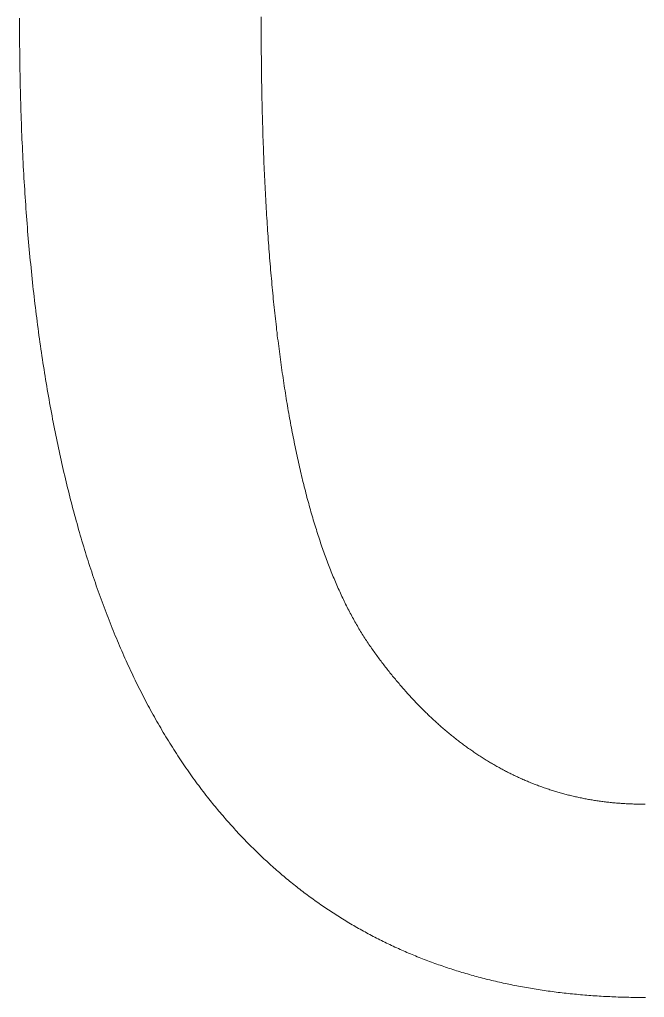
# Model space of a CAD drawing. Header units: millimetres. Extents: x 13 to 321, y 13 to 91.
# Drawn here: x 288.666 to 290.298, y 44.442 to 46.996 of the extents above; entities that cross this region are included whole.
import ezdxf

# ---------------------------------------------------------------- set-up
doc = ezdxf.new("R2010")
doc.units = ezdxf.units.MM
doc.layers.add('lazerCut', color=1, linetype='Continuous', lineweight=0, true_color=0xff0000)

msp = doc.modelspace()

# ---------------------------------------------------------------- linework, layer by layer
at = {"layer": 'lazerCut', "lineweight": 0}
for p, q in [((288.6656, 46.9935), (288.6656, 47.0004)), ((289.2966, 47.0031), (289.2966, 46.9935)), ((288.6657, 46.9825), (288.6656, 46.9935)), ((288.6657, 46.9715), (288.6657, 46.9825)), ((288.6657, 46.9606), (288.6657, 46.9715)), ((289.2966, 46.9935), (289.2966, 46.9839)), ((289.2966, 46.9839), (289.2966, 46.9743)), ((289.2966, 46.9743), (289.2967, 46.9648)), ((288.6658, 46.9497), (288.6657, 46.9606)), ((288.6658, 46.9388), (288.6658, 46.9497)), ((289.2967, 46.9648), (289.2967, 46.9552)), ((289.2967, 46.9552), (289.2967, 46.9457)), ((289.2967, 46.9457), (289.2968, 46.9362)), ((288.6659, 46.9279), (288.6658, 46.9388)), ((288.666, 46.9171), (288.6659, 46.9279)), ((289.2968, 46.9362), (289.2968, 46.9268)), ((289.2968, 46.9268), (289.2969, 46.9174)), ((288.6661, 46.9062), (288.666, 46.9171)), ((288.6663, 46.8954), (288.6661, 46.9062)), ((288.6664, 46.8847), (288.6663, 46.8954)), ((289.2969, 46.9174), (289.297, 46.908)), ((289.297, 46.908), (289.2971, 46.8986)), ((289.2971, 46.8986), (289.2971, 46.8892)), ((288.6666, 46.8739), (288.6664, 46.8847)), ((288.6667, 46.8632), (288.6666, 46.8739)), ((289.2971, 46.8892), (289.2972, 46.8799)), ((289.2972, 46.8799), (289.2974, 46.8706)), ((289.2974, 46.8706), (289.2975, 46.8613)), ((288.6669, 46.8525), (288.6667, 46.8632)), ((288.6671, 46.8418), (288.6669, 46.8525)), ((288.6673, 46.8311), (288.6671, 46.8418)), ((289.2975, 46.8613), (289.2976, 46.8521)), ((289.2976, 46.8521), (289.2977, 46.8428)), ((289.2977, 46.8428), (289.2979, 46.8336)), ((288.6676, 46.8205), (288.6673, 46.8311)), ((288.6678, 46.8099), (288.6676, 46.8205)), ((289.2979, 46.8336), (289.298, 46.8244)), ((289.298, 46.8244), (289.2982, 46.8153)), ((288.6681, 46.7993), (288.6678, 46.8099)), ((288.6684, 46.7887), (288.6681, 46.7993)), ((289.2982, 46.8153), (289.2984, 46.8062)), ((289.2984, 46.8062), (289.2986, 46.7971)), ((289.2986, 46.7971), (289.2987, 46.788)), ((288.6687, 46.7782), (288.6684, 46.7887)), ((288.669, 46.7677), (288.6687, 46.7782)), ((288.6693, 46.7572), (288.669, 46.7677)), ((289.2987, 46.788), (289.2989, 46.7789)), ((289.2989, 46.7789), (289.2991, 46.7699)), ((289.2991, 46.7699), (289.2994, 46.7609)), ((288.6696, 46.7467), (288.6693, 46.7572)), ((288.67, 46.7363), (288.6696, 46.7467)), ((289.2994, 46.7609), (289.2996, 46.7519)), ((289.2996, 46.7519), (289.2998, 46.743)), ((289.2998, 46.743), (289.3001, 46.734)), ((288.6704, 46.7259), (288.67, 46.7363)), ((288.6707, 46.7155), (288.6704, 46.7259)), ((288.6711, 46.7051), (288.6707, 46.7155)), ((289.3001, 46.734), (289.3003, 46.7251)), ((289.3003, 46.7251), (289.3006, 46.7162)), ((289.3006, 46.7162), (289.3008, 46.7074)), ((288.6716, 46.6948), (288.6711, 46.7051)), ((288.672, 46.6844), (288.6716, 46.6948)), ((289.3008, 46.7074), (289.3011, 46.6986)), ((289.3011, 46.6986), (289.3014, 46.6898)), ((289.3014, 46.6898), (289.3017, 46.681)), ((288.6724, 46.6741), (288.672, 46.6844)), ((288.6729, 46.6639), (288.6724, 46.6741)), ((288.6734, 46.6536), (288.6729, 46.6639)), ((289.3017, 46.681), (289.302, 46.6722)), ((289.302, 46.6722), (289.3023, 46.6635)), ((289.3023, 46.6635), (289.3026, 46.6548)), ((288.6739, 46.6434), (288.6734, 46.6536)), ((288.6744, 46.6332), (288.6739, 46.6434)), ((289.3026, 46.6548), (289.303, 46.6461)), ((289.303, 46.6461), (289.3033, 46.6375)), ((289.3033, 46.6375), (289.3036, 46.6289)), ((288.6749, 46.623), (288.6744, 46.6332)), ((288.6754, 46.6129), (288.6749, 46.623)), ((288.676, 46.6027), (288.6754, 46.6129)), ((289.3036, 46.6289), (289.304, 46.6203)), ((289.304, 46.6203), (289.3044, 46.6117)), ((289.3044, 46.6117), (289.3047, 46.6031)), ((288.6765, 46.5926), (288.676, 46.6027)), ((288.6771, 46.5825), (288.6765, 46.5926)), ((289.3047, 46.6031), (289.3051, 46.5946)), ((289.3051, 46.5946), (289.3055, 46.5861)), ((289.3055, 46.5861), (289.3059, 46.5776)), ((288.6777, 46.5725), (288.6771, 46.5825)), ((288.6783, 46.5624), (288.6777, 46.5725)), ((288.679, 46.5524), (288.6783, 46.5624)), ((289.3059, 46.5776), (289.3063, 46.5692)), ((289.3063, 46.5692), (289.3067, 46.5608)), ((289.3067, 46.5608), (289.3072, 46.5524)), ((288.6796, 46.5424), (288.679, 46.5524)), ((288.6803, 46.5325), (288.6796, 46.5424)), ((289.3072, 46.5524), (289.3076, 46.544)), ((289.3076, 46.544), (289.3081, 46.5356)), ((289.3081, 46.5356), (289.3085, 46.5273)), ((288.6809, 46.5225), (288.6803, 46.5325)), ((288.6816, 46.5126), (288.6809, 46.5225)), ((288.6823, 46.5027), (288.6816, 46.5126)), ((289.3085, 46.5273), (289.309, 46.519)), ((289.309, 46.519), (289.3094, 46.5107)), ((289.3094, 46.5107), (289.3099, 46.5025)), ((288.683, 46.4929), (288.6823, 46.5027)), ((288.6838, 46.483), (288.683, 46.4929)), ((289.3099, 46.5025), (289.3104, 46.4943)), ((289.3104, 46.4943), (289.3109, 46.4861)), ((289.3109, 46.4861), (289.3114, 46.4779)), ((288.6845, 46.4732), (288.6838, 46.483)), ((288.6853, 46.4634), (288.6845, 46.4732)), ((288.686, 46.4536), (288.6853, 46.4634)), ((289.3114, 46.4779), (289.3119, 46.4697)), ((289.3119, 46.4697), (289.3124, 46.4616)), ((289.3124, 46.4616), (289.313, 46.4535)), ((288.6868, 46.4439), (288.686, 46.4536)), ((288.6876, 46.4342), (288.6868, 46.4439)), ((288.6885, 46.4245), (288.6876, 46.4342)), ((289.313, 46.4535), (289.3135, 46.4454)), ((289.3135, 46.4454), (289.3141, 46.4374)), ((289.3141, 46.4374), (289.3146, 46.4294)), ((288.6893, 46.4148), (288.6885, 46.4245)), ((288.6902, 46.4051), (288.6893, 46.4148)), ((289.3146, 46.4294), (289.3152, 46.4214)), ((289.3152, 46.4214), (289.3158, 46.4134)), ((289.3158, 46.4134), (289.3164, 46.4055)), ((288.691, 46.3955), (288.6902, 46.4051)), ((288.6919, 46.3859), (288.691, 46.3955)), ((288.6928, 46.3763), (288.6919, 46.3859)), ((289.3164, 46.4055), (289.3169, 46.3975)), ((289.3169, 46.3975), (289.3176, 46.3896)), ((289.3176, 46.3896), (289.3182, 46.3818)), ((288.6937, 46.3668), (288.6928, 46.3763)), ((288.6947, 46.3572), (288.6937, 46.3668)), ((288.6956, 46.3477), (288.6947, 46.3572)), ((289.3182, 46.3818), (289.3188, 46.3739)), ((289.3188, 46.3739), (289.3194, 46.3661)), ((289.3194, 46.3661), (289.32, 46.3583)), ((289.32, 46.3583), (289.3207, 46.3505)), ((288.6966, 46.3382), (288.6956, 46.3477)), ((288.6975, 46.3288), (288.6966, 46.3382)), ((289.3207, 46.3505), (289.3214, 46.3428)), ((289.3214, 46.3428), (289.322, 46.3351)), ((289.322, 46.3351), (289.3227, 46.3274)), ((288.6985, 46.3193), (288.6975, 46.3288)), ((288.6995, 46.3099), (288.6985, 46.3193)), ((288.7005, 46.3005), (288.6995, 46.3099)), ((289.3227, 46.3274), (289.3234, 46.3197)), ((289.3234, 46.3197), (289.3241, 46.312)), ((289.3241, 46.312), (289.3248, 46.3044)), ((288.7016, 46.2912), (288.7005, 46.3005)), ((288.7026, 46.2818), (288.7016, 46.2912)), ((288.7037, 46.2725), (288.7026, 46.2818)), ((289.3248, 46.3044), (289.3255, 46.2968)), ((289.3255, 46.2968), (289.3262, 46.2893)), ((289.3262, 46.2893), (289.3269, 46.2817)), ((289.3269, 46.2817), (289.3276, 46.2742)), ((288.7048, 46.2632), (288.7037, 46.2725)), ((288.7059, 46.254), (288.7048, 46.2632)), ((289.3276, 46.2742), (289.3284, 46.2667)), ((289.3284, 46.2667), (289.3291, 46.2592)), ((289.3291, 46.2592), (289.3299, 46.2518)), ((288.707, 46.2447), (288.7059, 46.254)), ((288.7081, 46.2355), (288.707, 46.2447)), ((288.7092, 46.2263), (288.7081, 46.2355)), ((289.3299, 46.2518), (289.3307, 46.2444)), ((289.3307, 46.2444), (289.3314, 46.237)), ((289.3314, 46.237), (289.3322, 46.2296)), ((289.3322, 46.2296), (289.333, 46.2223)), ((288.7104, 46.2171), (288.7092, 46.2263)), ((288.7116, 46.208), (288.7104, 46.2171)), ((288.7127, 46.1988), (288.7116, 46.208)), ((289.333, 46.2223), (289.3338, 46.2149)), ((289.3338, 46.2149), (289.3346, 46.2076)), ((289.3346, 46.2076), (289.3355, 46.2004)), ((288.7139, 46.1897), (288.7127, 46.1988)), ((288.7152, 46.1807), (288.7139, 46.1897)), ((288.7164, 46.1716), (288.7152, 46.1807)), ((289.3355, 46.2004), (289.3363, 46.1931)), ((289.3363, 46.1931), (289.3371, 46.1859)), ((289.3371, 46.1859), (289.338, 46.1787)), ((289.338, 46.1787), (289.3388, 46.1715)), ((288.7176, 46.1626), (288.7164, 46.1716)), ((288.7189, 46.1536), (288.7176, 46.1626)), ((288.7202, 46.1446), (288.7189, 46.1536)), ((289.3388, 46.1715), (289.3397, 46.1644)), ((289.3397, 46.1644), (289.3406, 46.1573)), ((289.3406, 46.1573), (289.3415, 46.1502)), ((288.7215, 46.1356), (288.7202, 46.1446)), ((288.7228, 46.1267), (288.7215, 46.1356)), ((288.7241, 46.1178), (288.7228, 46.1267)), ((289.3415, 46.1502), (289.3424, 46.1431)), ((289.3424, 46.1431), (289.3433, 46.1361)), ((289.3433, 46.1361), (289.3442, 46.1291)), ((289.3442, 46.1291), (289.3451, 46.1221)), ((288.7254, 46.1089), (288.7241, 46.1178)), ((288.7268, 46.1), (288.7254, 46.1089)), ((289.3451, 46.1221), (289.346, 46.1151)), ((289.346, 46.1151), (289.347, 46.1082)), ((289.347, 46.1082), (289.3479, 46.1012)), ((289.3479, 46.1012), (289.3489, 46.0944)), ((288.7281, 46.0912), (288.7268, 46.1)), ((288.7295, 46.0824), (288.7281, 46.0912)), ((288.7309, 46.0736), (288.7295, 46.0824)), ((289.3489, 46.0944), (289.3498, 46.0875)), ((289.3498, 46.0875), (289.3508, 46.0806)), ((289.3508, 46.0806), (289.3518, 46.0738)), ((288.7323, 46.0648), (288.7309, 46.0736)), ((288.7337, 46.0561), (288.7323, 46.0648)), ((288.7352, 46.0474), (288.7337, 46.0561)), ((289.3518, 46.0738), (289.3528, 46.067)), ((289.3528, 46.067), (289.3538, 46.0603)), ((289.3538, 46.0603), (289.3548, 46.0535)), ((289.3548, 46.0535), (289.3558, 46.0468)), ((288.7366, 46.0387), (288.7352, 46.0474)), ((288.7381, 46.03), (288.7366, 46.0387)), ((288.7396, 46.0214), (288.7381, 46.03)), ((289.3558, 46.0468), (289.3568, 46.0401)), ((289.3568, 46.0401), (289.3578, 46.0335)), ((289.3578, 46.0335), (289.3589, 46.0268)), ((289.3589, 46.0268), (289.3599, 46.0202)), ((288.7411, 46.0127), (288.7396, 46.0214)), ((288.7426, 46.0041), (288.7411, 46.0127)), ((288.7442, 45.9956), (288.7426, 46.0041)), ((289.3599, 46.0202), (289.361, 46.0136)), ((289.361, 46.0136), (289.3621, 46.007)), ((289.3621, 46.007), (289.3631, 46.0005)), ((289.3631, 46.0005), (289.3642, 45.994)), ((288.7457, 45.987), (288.7442, 45.9956)), ((288.7473, 45.9785), (288.7457, 45.987)), ((288.7488, 45.97), (288.7473, 45.9785)), ((289.3642, 45.994), (289.3653, 45.9875)), ((289.3653, 45.9875), (289.3664, 45.981)), ((289.3664, 45.981), (289.3675, 45.9746)), ((289.3675, 45.9746), (289.3687, 45.9682)), ((288.7504, 45.9615), (288.7488, 45.97)), ((288.752, 45.9531), (288.7504, 45.9615)), ((288.7537, 45.9446), (288.752, 45.9531)), ((289.3687, 45.9682), (289.3698, 45.9618)), ((289.3698, 45.9618), (289.3709, 45.9554)), ((289.3709, 45.9554), (289.3721, 45.9491)), ((289.3721, 45.9491), (289.3732, 45.9428)), ((288.7553, 45.9362), (288.7537, 45.9446)), ((288.757, 45.9278), (288.7553, 45.9362)), ((288.7586, 45.9195), (288.757, 45.9278)), ((289.3732, 45.9428), (289.3744, 45.9365)), ((289.3744, 45.9365), (289.3756, 45.9302)), ((289.3756, 45.9302), (289.3768, 45.924)), ((289.3768, 45.924), (289.378, 45.9178)), ((288.7603, 45.9111), (288.7586, 45.9195)), ((288.762, 45.9028), (288.7603, 45.9111)), ((288.7637, 45.8945), (288.762, 45.9028)), ((289.378, 45.9178), (289.3792, 45.9116)), ((289.3792, 45.9116), (289.3804, 45.9054)), ((289.3804, 45.9054), (289.3816, 45.8993)), ((289.3816, 45.8993), (289.3828, 45.8932)), ((288.7654, 45.8863), (288.7637, 45.8945)), ((288.7672, 45.878), (288.7654, 45.8863)), ((288.7689, 45.8698), (288.7672, 45.878)), ((289.3828, 45.8932), (289.384, 45.8871)), ((289.384, 45.8871), (289.3853, 45.881)), ((289.3853, 45.881), (289.3865, 45.875)), ((289.3865, 45.875), (289.3878, 45.869)), ((288.7707, 45.8616), (288.7689, 45.8698)), ((288.7725, 45.8535), (288.7707, 45.8616)), ((288.7743, 45.8453), (288.7725, 45.8535)), ((289.3878, 45.869), (289.3891, 45.863)), ((289.3891, 45.863), (289.3904, 45.857)), ((289.3904, 45.857), (289.3916, 45.8511)), ((289.3916, 45.8511), (289.3929, 45.8452)), ((288.7761, 45.8372), (288.7743, 45.8453)), ((288.778, 45.8291), (288.7761, 45.8372)), ((288.7798, 45.821), (288.778, 45.8291)), ((288.7817, 45.813), (288.7798, 45.821)), ((289.3929, 45.8452), (289.3942, 45.8393)), ((289.3942, 45.8393), (289.3956, 45.8334)), ((289.3956, 45.8334), (289.3969, 45.8276)), ((289.3969, 45.8276), (289.3982, 45.8218)), ((289.3982, 45.8218), (289.3996, 45.816)), ((288.7836, 45.805), (288.7817, 45.813)), ((288.7854, 45.797), (288.7836, 45.805)), ((288.7874, 45.789), (288.7854, 45.797)), ((289.3996, 45.816), (289.4009, 45.8102)), ((289.4009, 45.8102), (289.4023, 45.8045)), ((289.4023, 45.8045), (289.4036, 45.7988)), ((289.4036, 45.7988), (289.405, 45.7931)), ((288.7893, 45.781), (288.7874, 45.789)), ((288.7912, 45.7731), (288.7893, 45.781)), ((288.7932, 45.7652), (288.7912, 45.7731)), ((289.405, 45.7931), (289.4064, 45.7874)), ((289.4064, 45.7874), (289.4078, 45.7818)), ((289.4078, 45.7818), (289.4092, 45.7762)), ((289.4092, 45.7762), (289.4106, 45.7706)), ((289.4106, 45.7706), (289.412, 45.7651)), ((288.7951, 45.7573), (288.7932, 45.7652)), ((288.7971, 45.7495), (288.7951, 45.7573)), ((288.7991, 45.7416), (288.7971, 45.7495)), ((289.412, 45.7651), (289.4135, 45.7595)), ((289.4135, 45.7595), (289.4149, 45.754)), ((289.4149, 45.754), (289.4163, 45.7485)), ((289.4163, 45.7485), (289.4178, 45.7431)), ((288.8011, 45.7338), (288.7991, 45.7416)), ((288.8032, 45.726), (288.8011, 45.7338)), ((288.8052, 45.7183), (288.8032, 45.726)), ((288.8073, 45.7105), (288.8052, 45.7183)), ((289.4178, 45.7431), (289.4193, 45.7376)), ((289.4193, 45.7376), (289.4207, 45.7322)), ((289.4207, 45.7322), (289.4222, 45.7268)), ((289.4222, 45.7268), (289.4237, 45.7215)), ((289.4237, 45.7215), (289.4252, 45.7162)), ((288.8094, 45.7028), (288.8073, 45.7105)), ((288.8114, 45.6951), (288.8094, 45.7028)), ((288.8135, 45.6875), (288.8114, 45.6951)), ((289.4252, 45.7162), (289.4267, 45.7108)), ((289.4267, 45.7108), (289.4282, 45.7056)), ((289.4282, 45.7056), (289.4298, 45.7003)), ((289.4298, 45.7003), (289.4313, 45.6951)), ((289.4313, 45.6951), (289.4328, 45.6899)), ((288.8157, 45.6798), (288.8135, 45.6875)), ((288.8178, 45.6722), (288.8157, 45.6798)), ((288.82, 45.6646), (288.8178, 45.6722)), ((289.4328, 45.6899), (289.4344, 45.6847)), ((289.4344, 45.6847), (289.4359, 45.6795)), ((289.4359, 45.6795), (289.4375, 45.6744)), ((289.4375, 45.6744), (289.4391, 45.6693)), ((289.4391, 45.6693), (289.4407, 45.6642)), ((288.8221, 45.657), (288.82, 45.6646)), ((288.8243, 45.6495), (288.8221, 45.657)), ((288.8265, 45.642), (288.8243, 45.6495)), ((288.8287, 45.6345), (288.8265, 45.642)), ((289.4407, 45.6642), (289.4423, 45.6591)), ((289.4423, 45.6591), (289.4439, 45.6541)), ((289.4439, 45.6541), (289.4455, 45.6491)), ((289.4455, 45.6491), (289.4471, 45.6441)), ((289.4471, 45.6441), (289.4488, 45.6392)), ((288.8309, 45.627), (288.8287, 45.6345)), ((288.8332, 45.6196), (288.8309, 45.627)), ((288.8354, 45.6121), (288.8332, 45.6196)), ((289.4488, 45.6392), (289.4504, 45.6342)), ((289.4504, 45.6342), (289.452, 45.6293)), ((289.452, 45.6293), (289.4537, 45.6245)), ((289.4537, 45.6245), (289.4554, 45.6196)), ((289.4554, 45.6196), (289.457, 45.6148)), ((288.8377, 45.6047), (288.8354, 45.6121)), ((288.84, 45.5974), (288.8377, 45.6047)), ((288.8423, 45.59), (288.84, 45.5974)), ((289.457, 45.6148), (289.4587, 45.61)), ((289.4587, 45.61), (289.4604, 45.6052)), ((289.4604, 45.6052), (289.4621, 45.6004)), ((289.4621, 45.6004), (289.4638, 45.5957)), ((289.4638, 45.5957), (289.4656, 45.591)), ((289.4656, 45.591), (289.4673, 45.5863)), ((288.8446, 45.5827), (288.8423, 45.59)), ((288.8469, 45.5754), (288.8446, 45.5827)), ((288.8493, 45.5681), (288.8469, 45.5754)), ((288.8516, 45.5608), (288.8493, 45.5681)), ((289.4673, 45.5863), (289.469, 45.5817)), ((289.469, 45.5817), (289.4708, 45.577)), ((289.4708, 45.577), (289.4725, 45.5724)), ((289.4725, 45.5724), (289.4743, 45.5678)), ((289.4743, 45.5678), (289.4761, 45.5633)), ((288.854, 45.5536), (288.8516, 45.5608)), ((288.8564, 45.5464), (288.854, 45.5536)), ((288.8588, 45.5392), (288.8564, 45.5464)), ((288.8612, 45.532), (288.8588, 45.5392)), ((289.4761, 45.5633), (289.4778, 45.5588)), ((289.4778, 45.5588), (289.4796, 45.5543)), ((289.4796, 45.5543), (289.4814, 45.5498)), ((289.4814, 45.5498), (289.4832, 45.5453)), ((289.4832, 45.5453), (289.485, 45.5409)), ((289.485, 45.5409), (289.4869, 45.5365)), ((288.8637, 45.5249), (288.8612, 45.532)), ((288.8661, 45.5178), (288.8637, 45.5249)), ((288.8686, 45.5107), (288.8661, 45.5178)), ((289.4869, 45.5365), (289.4887, 45.5321)), ((289.4887, 45.5321), (289.4905, 45.5278)), ((289.4905, 45.5278), (289.4924, 45.5234)), ((289.4924, 45.5234), (289.4943, 45.5191)), ((289.4943, 45.5191), (289.4961, 45.5149)), ((289.4961, 45.5149), (289.498, 45.5106)), ((288.8711, 45.5036), (288.8686, 45.5107)), ((288.8736, 45.4966), (288.8711, 45.5036)), ((288.8761, 45.4896), (288.8736, 45.4966)), ((288.8786, 45.4826), (288.8761, 45.4896)), ((289.498, 45.5106), (289.4999, 45.5064)), ((289.4999, 45.5064), (289.5018, 45.5022)), ((289.5018, 45.5022), (289.5037, 45.498)), ((289.5037, 45.498), (289.5056, 45.4938)), ((289.5056, 45.4938), (289.5075, 45.4897)), ((289.5075, 45.4897), (289.5095, 45.4856)), ((288.8812, 45.4756), (288.8786, 45.4826)), ((288.8837, 45.4686), (288.8812, 45.4756)), ((288.8863, 45.4617), (288.8837, 45.4686)), ((289.5095, 45.4856), (289.5114, 45.4815)), ((289.5114, 45.4815), (289.5133, 45.4775)), ((289.5133, 45.4775), (289.5153, 45.4735)), ((289.5153, 45.4735), (289.5173, 45.4695)), ((289.5173, 45.4695), (289.5192, 45.4655)), ((289.5192, 45.4655), (289.5212, 45.4615)), ((288.8889, 45.4548), (288.8863, 45.4617)), ((288.8915, 45.4479), (288.8889, 45.4548)), ((288.8941, 45.4411), (288.8915, 45.4479)), ((288.8967, 45.4343), (288.8941, 45.4411)), ((289.5212, 45.4615), (289.5232, 45.4576)), ((289.5232, 45.4576), (289.5252, 45.4537)), ((289.5252, 45.4537), (289.5272, 45.4498)), ((289.5272, 45.4498), (289.5292, 45.446)), ((289.5292, 45.446), (289.5313, 45.4422)), ((289.5313, 45.4422), (289.5333, 45.4384)), ((289.5333, 45.4384), (289.5354, 45.4346)), ((288.8994, 45.4275), (288.8967, 45.4343)), ((288.9021, 45.4207), (288.8994, 45.4275)), ((288.9047, 45.4139), (288.9021, 45.4207)), ((288.9074, 45.4072), (288.9047, 45.4139)), ((289.5354, 45.4346), (289.5374, 45.4308)), ((289.5374, 45.4308), (289.5395, 45.4271)), ((289.5395, 45.4271), (289.5415, 45.4234)), ((289.5415, 45.4234), (289.5436, 45.4197)), ((289.5436, 45.4197), (289.5457, 45.4161)), ((289.5457, 45.4161), (289.5478, 45.4125)), ((289.5478, 45.4125), (289.5499, 45.4089)), ((288.9101, 45.4005), (288.9074, 45.4072)), ((288.9129, 45.3938), (288.9101, 45.4005)), ((288.9156, 45.3871), (288.9129, 45.3938)), ((288.9184, 45.3805), (288.9156, 45.3871)), ((289.5499, 45.4089), (289.552, 45.4053)), ((289.552, 45.4053), (289.5542, 45.4017)), ((289.5542, 45.4017), (289.5563, 45.3982)), ((289.5563, 45.3982), (289.5584, 45.3947)), ((289.5584, 45.3947), (289.5606, 45.3912)), ((289.5606, 45.3912), (289.5627, 45.3878)), ((289.5627, 45.3878), (289.5649, 45.3844)), ((288.9211, 45.3739), (288.9184, 45.3805)), ((288.9239, 45.3673), (288.9211, 45.3739)), ((288.9267, 45.3608), (288.9239, 45.3673)), ((288.9295, 45.3542), (288.9267, 45.3608)), ((289.5649, 45.3844), (289.5671, 45.381)), ((289.5671, 45.381), (289.5693, 45.3776)), ((289.5693, 45.3776), (289.5715, 45.3743)), ((289.5715, 45.3743), (289.5737, 45.3709)), ((289.5737, 45.3709), (289.5759, 45.3676)), ((289.5759, 45.3676), (289.5781, 45.3644)), ((289.5781, 45.3644), (289.5803, 45.3611)), ((289.5803, 45.3611), (289.5826, 45.3579)), ((288.9324, 45.3477), (288.9295, 45.3542)), ((288.9352, 45.3412), (288.9324, 45.3477)), ((288.9381, 45.3347), (288.9352, 45.3412)), ((288.9409, 45.3283), (288.9381, 45.3347)), ((289.5826, 45.3579), (289.5848, 45.3547)), ((289.5848, 45.3547), (289.5871, 45.3515)), ((289.5871, 45.3515), (289.5893, 45.3484)), ((289.5893, 45.3484), (289.5916, 45.3452)), ((289.5916, 45.3452), (289.5939, 45.3421)), ((289.5939, 45.3421), (289.5961, 45.3389)), ((289.5961, 45.3389), (289.5984, 45.3358)), ((289.5984, 45.3358), (289.6007, 45.3327)), ((288.9438, 45.3219), (288.9409, 45.3283)), ((288.9467, 45.3155), (288.9438, 45.3219)), ((288.9497, 45.3091), (288.9467, 45.3155)), ((288.9526, 45.3028), (288.9497, 45.3091)), ((289.6007, 45.3327), (289.603, 45.3296)), ((289.603, 45.3296), (289.6052, 45.3265)), ((289.6052, 45.3265), (289.6075, 45.3235)), ((289.6075, 45.3235), (289.6098, 45.3204)), ((289.6098, 45.3204), (289.6121, 45.3174)), ((289.6121, 45.3174), (289.6144, 45.3144)), ((289.6144, 45.3144), (289.6167, 45.3113)), ((289.6167, 45.3113), (289.619, 45.3083)), ((288.9555, 45.2964), (288.9526, 45.3028)), ((288.9585, 45.2901), (288.9555, 45.2964)), ((288.9615, 45.2839), (288.9585, 45.2901)), ((288.9645, 45.2776), (288.9615, 45.2839)), ((289.619, 45.3083), (289.6214, 45.3053)), ((289.6214, 45.3053), (289.6237, 45.3024)), ((289.6237, 45.3024), (289.626, 45.2994)), ((289.626, 45.2994), (289.6283, 45.2964)), ((289.6283, 45.2964), (289.6307, 45.2935)), ((289.6307, 45.2935), (289.633, 45.2906)), ((289.633, 45.2906), (289.6353, 45.2877)), ((289.6353, 45.2877), (289.6377, 45.2848)), ((289.6377, 45.2848), (289.64, 45.2819)), ((288.9675, 45.2714), (288.9645, 45.2776)), ((288.9705, 45.2652), (288.9675, 45.2714)), ((288.9736, 45.259), (288.9705, 45.2652)), ((288.9766, 45.2528), (288.9736, 45.259)), ((289.64, 45.2819), (289.6424, 45.279)), ((289.6424, 45.279), (289.6447, 45.2761)), ((289.6447, 45.2761), (289.6471, 45.2733)), ((289.6471, 45.2733), (289.6495, 45.2704)), ((289.6495, 45.2704), (289.6518, 45.2676)), ((289.6518, 45.2676), (289.6542, 45.2648)), ((289.6542, 45.2648), (289.6566, 45.262)), ((289.6566, 45.262), (289.659, 45.2592)), ((289.659, 45.2592), (289.6614, 45.2564)), ((288.9797, 45.2467), (288.9766, 45.2528)), ((288.9828, 45.2406), (288.9797, 45.2467)), ((288.9859, 45.2345), (288.9828, 45.2406)), ((288.989, 45.2284), (288.9859, 45.2345)), ((289.6614, 45.2564), (289.6637, 45.2536)), ((289.6637, 45.2536), (289.6661, 45.2509)), ((289.6661, 45.2509), (289.6685, 45.2481)), ((289.6685, 45.2481), (289.6709, 45.2454)), ((289.6709, 45.2454), (289.6733, 45.2427)), ((289.6733, 45.2427), (289.6758, 45.24)), ((289.6758, 45.24), (289.6782, 45.2373)), ((289.6782, 45.2373), (289.6806, 45.2346)), ((289.6806, 45.2346), (289.683, 45.2319)), ((288.9921, 45.2224), (288.989, 45.2284)), ((288.9953, 45.2164), (288.9921, 45.2224)), ((288.9984, 45.2104), (288.9953, 45.2164)), ((289.0016, 45.2044), (288.9984, 45.2104)), ((289.683, 45.2319), (289.6854, 45.2293)), ((289.6854, 45.2293), (289.6879, 45.2266)), ((289.6879, 45.2266), (289.6903, 45.224)), ((289.6903, 45.224), (289.6927, 45.2214)), ((289.6927, 45.2214), (289.6952, 45.2188)), ((289.6952, 45.2188), (289.6976, 45.2162)), ((289.6976, 45.2162), (289.7001, 45.2136)), ((289.7001, 45.2136), (289.7025, 45.211)), ((289.7025, 45.211), (289.705, 45.2085)), ((289.705, 45.2085), (289.7075, 45.2059)), ((289.0048, 45.1985), (289.0016, 45.2044)), ((289.008, 45.1926), (289.0048, 45.1985)), ((289.0112, 45.1867), (289.008, 45.1926)), ((289.0145, 45.1808), (289.0112, 45.1867)), ((289.7075, 45.2059), (289.7099, 45.2034)), ((289.7099, 45.2034), (289.7124, 45.2009)), ((289.7124, 45.2009), (289.7149, 45.1984)), ((289.7149, 45.1984), (289.7173, 45.1959)), ((289.7173, 45.1959), (289.7198, 45.1934)), ((289.7198, 45.1934), (289.7223, 45.1909)), ((289.7223, 45.1909), (289.7248, 45.1885)), ((289.7248, 45.1885), (289.7273, 45.186)), ((289.7273, 45.186), (289.7298, 45.1836)), ((289.7298, 45.1836), (289.7323, 45.1812)), ((289.0177, 45.175), (289.0145, 45.1808)), ((289.021, 45.1691), (289.0177, 45.175)), ((289.0243, 45.1633), (289.021, 45.1691)), ((289.0276, 45.1576), (289.0243, 45.1633)), ((289.0309, 45.1518), (289.0276, 45.1576)), ((289.7323, 45.1812), (289.7348, 45.1788)), ((289.7348, 45.1788), (289.7373, 45.1764)), ((289.7373, 45.1764), (289.7398, 45.174)), ((289.7398, 45.174), (289.7424, 45.1716)), ((289.7424, 45.1716), (289.7449, 45.1693)), ((289.7449, 45.1693), (289.7474, 45.1669)), ((289.7474, 45.1669), (289.75, 45.1646)), ((289.75, 45.1646), (289.7525, 45.1623)), ((289.7525, 45.1623), (289.755, 45.16)), ((289.755, 45.16), (289.7576, 45.1577)), ((289.7576, 45.1577), (289.7601, 45.1554)), ((289.0342, 45.1461), (289.0309, 45.1518)), ((289.0375, 45.1404), (289.0342, 45.1461)), ((289.0409, 45.1347), (289.0375, 45.1404)), ((289.0443, 45.1291), (289.0409, 45.1347)), ((289.7601, 45.1554), (289.7627, 45.1531)), ((289.7627, 45.1531), (289.7652, 45.1509)), ((289.7652, 45.1509), (289.7678, 45.1486)), ((289.7678, 45.1486), (289.7704, 45.1464)), ((289.7704, 45.1464), (289.7729, 45.1442)), ((289.7729, 45.1442), (289.7755, 45.142)), ((289.7755, 45.142), (289.7781, 45.1398)), ((289.7781, 45.1398), (289.7807, 45.1376)), ((289.7807, 45.1376), (289.7833, 45.1354)), ((289.7833, 45.1354), (289.7859, 45.1333)), ((289.7859, 45.1333), (289.7884, 45.1311)), ((289.7884, 45.1311), (289.791, 45.129)), ((289.0477, 45.1234), (289.0443, 45.1291)), ((289.0511, 45.1178), (289.0477, 45.1234)), ((289.0545, 45.1122), (289.0511, 45.1178)), ((289.0579, 45.1067), (289.0545, 45.1122)), ((289.0614, 45.1012), (289.0579, 45.1067)), ((289.791, 45.129), (289.7937, 45.1269)), ((289.7937, 45.1269), (289.7963, 45.1247)), ((289.7963, 45.1247), (289.7989, 45.1227)), ((289.7989, 45.1227), (289.8015, 45.1206)), ((289.8015, 45.1206), (289.8041, 45.1185)), ((289.8041, 45.1185), (289.8067, 45.1164)), ((289.8067, 45.1164), (289.8094, 45.1144)), ((289.8094, 45.1144), (289.812, 45.1124)), ((289.812, 45.1124), (289.8146, 45.1103)), ((289.8146, 45.1103), (289.8173, 45.1083)), ((289.8173, 45.1083), (289.8199, 45.1063)), ((289.8199, 45.1063), (289.8226, 45.1043)), ((289.0648, 45.0956), (289.0614, 45.1012)), ((289.0683, 45.0902), (289.0648, 45.0956)), ((289.0718, 45.0847), (289.0683, 45.0902)), ((289.0753, 45.0793), (289.0718, 45.0847)), ((289.0788, 45.0738), (289.0753, 45.0793)), ((289.8226, 45.1043), (289.8252, 45.1024)), ((289.8252, 45.1024), (289.8279, 45.1004)), ((289.8279, 45.1004), (289.8305, 45.0985)), ((289.8305, 45.0985), (289.8332, 45.0965)), ((289.8332, 45.0965), (289.8359, 45.0946)), ((289.8359, 45.0946), (289.8385, 45.0927)), ((289.8385, 45.0927), (289.8412, 45.0908)), ((289.8412, 45.0908), (289.8439, 45.0889)), ((289.8439, 45.0889), (289.8466, 45.0871)), ((289.8466, 45.0871), (289.8493, 45.0852)), ((289.8493, 45.0852), (289.852, 45.0833)), ((289.852, 45.0833), (289.8547, 45.0815)), ((289.8547, 45.0815), (289.8574, 45.0797)), ((289.8574, 45.0797), (289.8601, 45.0779)), ((289.0824, 45.0684), (289.0788, 45.0738)), ((289.0859, 45.0631), (289.0824, 45.0684)), ((289.0895, 45.0577), (289.0859, 45.0631)), ((289.0931, 45.0524), (289.0895, 45.0577)), ((289.8601, 45.0779), (289.8628, 45.0761)), ((289.8628, 45.0761), (289.8655, 45.0743)), ((289.8655, 45.0743), (289.8682, 45.0725)), ((289.8682, 45.0725), (289.8709, 45.0708)), ((289.8709, 45.0708), (289.8737, 45.069)), ((289.8737, 45.069), (289.8764, 45.0673)), ((289.8764, 45.0673), (289.8791, 45.0656)), ((289.8791, 45.0656), (289.8819, 45.0639)), ((289.8819, 45.0639), (289.8846, 45.0622)), ((289.8846, 45.0622), (289.8873, 45.0605)), ((289.8873, 45.0605), (289.8901, 45.0588)), ((289.8901, 45.0588), (289.8929, 45.0571)), ((289.8929, 45.0571), (289.8956, 45.0555)), ((289.8956, 45.0555), (289.8984, 45.0539)), ((289.8984, 45.0539), (289.9011, 45.0522)), ((289.0967, 45.0471), (289.0931, 45.0524)), ((289.1003, 45.0419), (289.0967, 45.0471)), ((289.1039, 45.0366), (289.1003, 45.0419)), ((289.1076, 45.0314), (289.1039, 45.0366)), ((289.1112, 45.0262), (289.1076, 45.0314)), ((289.9011, 45.0522), (289.9039, 45.0506)), ((289.9039, 45.0506), (289.9067, 45.049)), ((289.9067, 45.049), (289.9095, 45.0474)), ((289.9095, 45.0474), (289.9123, 45.0459)), ((289.9123, 45.0459), (289.915, 45.0443)), ((289.915, 45.0443), (289.9178, 45.0427)), ((289.9178, 45.0427), (289.9206, 45.0412)), ((289.9206, 45.0412), (289.9234, 45.0397)), ((289.9234, 45.0397), (289.9262, 45.0382)), ((289.9262, 45.0382), (289.929, 45.0367)), ((289.929, 45.0367), (289.9319, 45.0352)), ((289.9319, 45.0352), (289.9347, 45.0337)), ((289.9347, 45.0337), (289.9375, 45.0323)), ((289.9375, 45.0323), (289.9403, 45.0308)), ((289.9403, 45.0308), (289.9432, 45.0294)), ((289.9432, 45.0294), (289.946, 45.0279)), ((289.1149, 45.021), (289.1112, 45.0262)), ((289.1186, 45.0159), (289.1149, 45.021)), ((289.1223, 45.0107), (289.1186, 45.0159)), ((289.126, 45.0056), (289.1223, 45.0107)), ((289.1298, 45.0005), (289.126, 45.0056)), ((289.946, 45.0279), (289.9488, 45.0265)), ((289.9488, 45.0265), (289.9517, 45.0251)), ((289.9517, 45.0251), (289.9545, 45.0238)), ((289.9545, 45.0238), (289.9574, 45.0224)), ((289.9574, 45.0224), (289.9602, 45.021)), ((289.9602, 45.021), (289.9631, 45.0197)), ((289.9631, 45.0197), (289.9659, 45.0183)), ((289.9659, 45.0183), (289.9688, 45.017)), ((289.9688, 45.017), (289.9717, 45.0157)), ((289.9717, 45.0157), (289.9745, 45.0144)), ((289.9745, 45.0144), (289.9774, 45.0131)), ((289.9774, 45.0131), (289.9803, 45.0118)), ((289.9803, 45.0118), (289.9832, 45.0106)), ((289.9832, 45.0106), (289.9861, 45.0093)), ((289.9861, 45.0093), (289.989, 45.0081)), ((289.989, 45.0081), (289.9919, 45.0069)), ((289.9919, 45.0069), (289.9948, 45.0056)), ((289.9948, 45.0056), (289.9977, 45.0044)), ((289.9977, 45.0044), (290.0006, 45.0033)), ((290.0006, 45.0033), (290.0035, 45.0021)), ((289.1335, 44.9955), (289.1298, 45.0005)), ((289.1373, 44.9905), (289.1335, 44.9955)), ((289.1411, 44.9854), (289.1373, 44.9905)), ((289.1449, 44.9805), (289.1411, 44.9854)), ((289.1487, 44.9755), (289.1449, 44.9805)), ((290.0035, 45.0021), (290.0064, 45.0009)), ((290.0064, 45.0009), (290.0094, 44.9998)), ((290.0094, 44.9998), (290.0123, 44.9986)), ((290.0123, 44.9986), (290.0152, 44.9975)), ((290.0152, 44.9975), (290.0182, 44.9964)), ((290.0182, 44.9964), (290.0211, 44.9953)), ((290.0211, 44.9953), (290.024, 44.9942)), ((290.024, 44.9942), (290.027, 44.9931)), ((290.027, 44.9931), (290.0299, 44.9921)), ((290.0299, 44.9921), (290.0329, 44.991)), ((290.0329, 44.991), (290.0359, 44.99)), ((290.0359, 44.99), (290.0388, 44.9889)), ((290.0388, 44.9889), (290.0418, 44.9879)), ((290.0418, 44.9879), (290.0448, 44.9869)), ((290.0448, 44.9869), (290.0477, 44.9859)), ((290.0477, 44.9859), (290.0507, 44.985)), ((290.0507, 44.985), (290.0537, 44.984)), ((290.0537, 44.984), (290.0567, 44.983)), ((290.0567, 44.983), (290.0597, 44.9821)), ((290.0597, 44.9821), (290.0627, 44.9812)), ((290.0627, 44.9812), (290.0657, 44.9803)), ((290.0657, 44.9803), (290.0687, 44.9794)), ((290.0687, 44.9794), (290.0717, 44.9785)), ((290.0717, 44.9785), (290.0747, 44.9776)), ((290.0747, 44.9776), (290.0777, 44.9767)), ((289.1525, 44.9706), (289.1487, 44.9755)), ((289.1563, 44.9657), (289.1525, 44.9706)), ((289.1602, 44.9608), (289.1563, 44.9657)), ((289.1634, 44.9567), (289.1602, 44.9608)), ((289.1667, 44.9527), (289.1634, 44.9567)), ((289.1699, 44.9487), (289.1667, 44.9527)), ((290.0777, 44.9767), (290.0808, 44.9759)), ((290.0808, 44.9759), (290.0838, 44.975)), ((290.0838, 44.975), (290.0868, 44.9742)), ((290.0868, 44.9742), (290.0899, 44.9734)), ((290.0899, 44.9734), (290.0929, 44.9726)), ((290.0929, 44.9726), (290.0959, 44.9718)), ((290.0959, 44.9718), (290.099, 44.971)), ((290.099, 44.971), (290.102, 44.9703)), ((290.102, 44.9703), (290.1051, 44.9695)), ((290.1051, 44.9695), (290.1081, 44.9688)), ((290.1081, 44.9688), (290.1112, 44.968)), ((290.1112, 44.968), (290.1143, 44.9673)), ((290.1143, 44.9673), (290.1174, 44.9666)), ((290.1174, 44.9666), (290.1204, 44.9659)), ((290.1204, 44.9659), (290.1235, 44.9653)), ((290.1235, 44.9653), (290.1266, 44.9646)), ((290.1266, 44.9646), (290.1297, 44.9639)), ((290.1297, 44.9639), (290.1328, 44.9633)), ((290.1328, 44.9633), (290.1359, 44.9627)), ((290.1359, 44.9627), (290.139, 44.9621)), ((290.139, 44.9621), (290.1421, 44.9615)), ((290.1421, 44.9615), (290.1452, 44.9609)), ((290.1452, 44.9609), (290.1483, 44.9603)), ((290.1483, 44.9603), (290.1514, 44.9597)), ((290.1514, 44.9597), (290.1545, 44.9592)), ((290.1545, 44.9592), (290.1577, 44.9586)), ((290.1577, 44.9586), (290.1608, 44.9581)), ((290.1608, 44.9581), (290.1639, 44.9576)), ((290.1639, 44.9576), (290.1671, 44.9571)), ((290.1671, 44.9571), (290.1702, 44.9566)), ((290.1702, 44.9566), (290.1733, 44.9561)), ((290.1733, 44.9561), (290.1765, 44.9556)), ((290.1765, 44.9556), (290.1796, 44.9552)), ((290.1796, 44.9552), (290.1828, 44.9547)), ((290.1828, 44.9547), (290.186, 44.9543)), ((290.186, 44.9543), (290.1891, 44.9539)), ((290.1891, 44.9539), (290.1923, 44.9535)), ((290.1923, 44.9535), (290.1955, 44.9531)), ((290.1955, 44.9531), (290.1987, 44.9527)), ((290.1987, 44.9527), (290.2018, 44.9524)), ((290.2018, 44.9524), (290.205, 44.952)), ((290.205, 44.952), (290.2082, 44.9517)), ((290.2082, 44.9517), (290.2114, 44.9513)), ((289.1732, 44.9447), (289.1699, 44.9487)), ((289.1764, 44.9407), (289.1732, 44.9447)), ((289.1797, 44.9368), (289.1764, 44.9407)), ((289.183, 44.9328), (289.1797, 44.9368)), ((289.1863, 44.9289), (289.183, 44.9328)), ((289.1896, 44.925), (289.1863, 44.9289)), ((290.2114, 44.9513), (290.2146, 44.951)), ((290.2146, 44.951), (290.2178, 44.9507)), ((290.2178, 44.9507), (290.221, 44.9504)), ((290.221, 44.9504), (290.2242, 44.9501)), ((290.2242, 44.9501), (290.2275, 44.9499)), ((290.2275, 44.9499), (290.2307, 44.9496)), ((290.2307, 44.9496), (290.2339, 44.9494)), ((290.2339, 44.9494), (290.2371, 44.9491)), ((290.2371, 44.9491), (290.2404, 44.9489)), ((290.2404, 44.9489), (290.2436, 44.9487)), ((290.2436, 44.9487), (290.2468, 44.9485)), ((290.2468, 44.9485), (290.2501, 44.9483)), ((290.2501, 44.9483), (290.2533, 44.9482)), ((290.2533, 44.9482), (290.2566, 44.948)), ((290.2566, 44.948), (290.2598, 44.9479)), ((290.2598, 44.9479), (290.2631, 44.9477)), ((290.2631, 44.9477), (290.2664, 44.9476)), ((290.2664, 44.9476), (290.2696, 44.9475)), ((290.2696, 44.9475), (290.2729, 44.9474)), ((290.2729, 44.9474), (290.2762, 44.9473)), ((290.2762, 44.9473), (290.2795, 44.9473)), ((290.2795, 44.9473), (290.2827, 44.9472)), ((290.2827, 44.9472), (290.286, 44.9472)), ((290.286, 44.9472), (290.2893, 44.9472)), ((290.2893, 44.9472), (290.2926, 44.9471)), ((290.2926, 44.9471), (290.2959, 44.9471)), ((290.2959, 44.9471), (290.2992, 44.9471)), ((289.1929, 44.9211), (289.1896, 44.925)), ((289.1962, 44.9172), (289.1929, 44.9211)), ((289.1996, 44.9133), (289.1962, 44.9172)), ((289.2029, 44.9095), (289.1996, 44.9133)), ((289.2063, 44.9056), (289.2029, 44.9095)), ((289.2096, 44.9018), (289.2063, 44.9056)), ((289.213, 44.898), (289.2096, 44.9018)), ((289.2164, 44.8942), (289.213, 44.898)), ((289.2198, 44.8904), (289.2164, 44.8942)), ((289.2232, 44.8867), (289.2198, 44.8904)), ((289.2266, 44.8829), (289.2232, 44.8867)), ((289.23, 44.8792), (289.2266, 44.8829)), ((289.2334, 44.8755), (289.23, 44.8792)), ((289.2368, 44.8718), (289.2334, 44.8755)), ((289.2403, 44.8681), (289.2368, 44.8718)), ((289.2438, 44.8645), (289.2403, 44.8681)), ((289.2472, 44.8608), (289.2438, 44.8645)), ((289.2507, 44.8572), (289.2472, 44.8608)), ((289.2542, 44.8536), (289.2507, 44.8572)), ((289.2577, 44.85), (289.2542, 44.8536)), ((289.2612, 44.8464), (289.2577, 44.85)), ((289.2647, 44.8428), (289.2612, 44.8464)), ((289.2682, 44.8393), (289.2647, 44.8428)), ((289.2717, 44.8357), (289.2682, 44.8393)), ((289.2753, 44.8322), (289.2717, 44.8357)), ((289.2788, 44.8287), (289.2753, 44.8322)), ((289.2824, 44.8252), (289.2788, 44.8287)), ((289.286, 44.8217), (289.2824, 44.8252)), ((289.2895, 44.8183), (289.286, 44.8217)), ((289.2931, 44.8148), (289.2895, 44.8183)), ((289.2967, 44.8114), (289.2931, 44.8148)), ((289.3003, 44.808), (289.2967, 44.8114)), ((289.304, 44.8046), (289.3003, 44.808)), ((289.3076, 44.8012), (289.304, 44.8046)), ((289.3112, 44.7979), (289.3076, 44.8012)), ((289.3149, 44.7945), (289.3112, 44.7979)), ((289.3185, 44.7912), (289.3149, 44.7945)), ((289.3222, 44.7879), (289.3185, 44.7912)), ((289.3259, 44.7846), (289.3222, 44.7879)), ((289.3295, 44.7813), (289.3259, 44.7846)), ((289.3332, 44.778), (289.3295, 44.7813)), ((289.3369, 44.7748), (289.3332, 44.778)), ((289.3406, 44.7716), (289.3369, 44.7748)), ((289.3444, 44.7683), (289.3406, 44.7716)), ((289.3481, 44.7651), (289.3444, 44.7683)), ((289.3518, 44.7619), (289.3481, 44.7651)), ((289.3556, 44.7588), (289.3518, 44.7619)), ((289.3593, 44.7556), (289.3556, 44.7588)), ((289.3631, 44.7525), (289.3593, 44.7556)), ((289.3669, 44.7493), (289.3631, 44.7525)), ((289.3707, 44.7462), (289.3669, 44.7493)), ((289.3745, 44.7431), (289.3707, 44.7462)), ((289.3783, 44.7401), (289.3745, 44.7431)), ((289.3821, 44.737), (289.3783, 44.7401)), ((289.3859, 44.734), (289.3821, 44.737)), ((289.3898, 44.7309), (289.3859, 44.734)), ((289.3936, 44.7279), (289.3898, 44.7309)), ((289.3975, 44.7249), (289.3936, 44.7279)), ((289.4013, 44.7219), (289.3975, 44.7249)), ((289.4052, 44.719), (289.4013, 44.7219)), ((289.4091, 44.716), (289.4052, 44.719)), ((289.413, 44.7131), (289.4091, 44.716)), ((289.4169, 44.7102), (289.413, 44.7131)), ((289.4208, 44.7073), (289.4169, 44.7102)), ((289.4247, 44.7044), (289.4208, 44.7073)), ((289.4286, 44.7015), (289.4247, 44.7044)), ((289.4326, 44.6986), (289.4286, 44.7015)), ((289.4365, 44.6958), (289.4326, 44.6986)), ((289.4405, 44.693), (289.4365, 44.6958)), ((289.4445, 44.6902), (289.4405, 44.693)), ((289.4484, 44.6874), (289.4445, 44.6902)), ((289.4524, 44.6846), (289.4484, 44.6874)), ((289.4564, 44.6818), (289.4524, 44.6846)), ((289.4604, 44.6791), (289.4564, 44.6818)), ((289.4644, 44.6764), (289.4604, 44.6791)), ((289.4685, 44.6737), (289.4644, 44.6764)), ((289.4725, 44.671), (289.4685, 44.6737)), ((289.4765, 44.6683), (289.4725, 44.671)), ((289.4806, 44.6656), (289.4765, 44.6683)), ((289.4846, 44.663), (289.4806, 44.6656)), ((289.4887, 44.6603), (289.4846, 44.663)), ((289.4928, 44.6577), (289.4887, 44.6603)), ((289.4969, 44.6551), (289.4928, 44.6577)), ((289.501, 44.6525), (289.4969, 44.6551)), ((289.5051, 44.65), (289.501, 44.6525)), ((289.5092, 44.6474), (289.5051, 44.65)), ((289.5133, 44.6449), (289.5092, 44.6474)), ((289.5175, 44.6423), (289.5133, 44.6449)), ((289.5216, 44.6398), (289.5175, 44.6423)), ((289.5258, 44.6373), (289.5216, 44.6398)), ((289.53, 44.6349), (289.5258, 44.6373)), ((289.5341, 44.6324), (289.53, 44.6349)), ((289.5383, 44.63), (289.5341, 44.6324)), ((289.5425, 44.6275), (289.5383, 44.63)), ((289.5467, 44.6251), (289.5425, 44.6275)), ((289.5509, 44.6227), (289.5467, 44.6251)), ((289.5552, 44.6203), (289.5509, 44.6227)), ((289.5594, 44.618), (289.5552, 44.6203)), ((289.5636, 44.6156), (289.5594, 44.618)), ((289.5679, 44.6133), (289.5636, 44.6156)), ((289.5721, 44.611), (289.5679, 44.6133)), ((289.5764, 44.6087), (289.5721, 44.611)), ((289.5807, 44.6064), (289.5764, 44.6087)), ((289.585, 44.6041), (289.5807, 44.6064)), ((289.5893, 44.6019), (289.585, 44.6041)), ((289.5936, 44.5996), (289.5893, 44.6019)), ((289.5979, 44.5974), (289.5936, 44.5996)), ((289.6022, 44.5952), (289.5979, 44.5974)), ((289.6066, 44.593), (289.6022, 44.5952)), ((289.6109, 44.5908), (289.6066, 44.593)), ((289.6153, 44.5887), (289.6109, 44.5908)), ((289.6196, 44.5865), (289.6153, 44.5887)), ((289.624, 44.5844), (289.6196, 44.5865)), ((289.6284, 44.5823), (289.624, 44.5844)), ((289.6328, 44.5802), (289.6284, 44.5823)), ((289.6372, 44.5781), (289.6328, 44.5802)), ((289.6416, 44.576), (289.6372, 44.5781)), ((289.646, 44.574), (289.6416, 44.576)), ((289.6505, 44.572), (289.646, 44.574)), ((289.6549, 44.5699), (289.6505, 44.572)), ((289.6594, 44.5679), (289.6549, 44.5699)), ((289.6638, 44.566), (289.6594, 44.5679)), ((289.6683, 44.564), (289.6638, 44.566)), ((289.6728, 44.562), (289.6683, 44.564)), ((289.6773, 44.5601), (289.6728, 44.562)), ((289.6818, 44.5582), (289.6773, 44.5601)), ((289.6863, 44.5563), (289.6818, 44.5582)), ((289.6908, 44.5544), (289.6863, 44.5563)), ((289.6953, 44.5525), (289.6908, 44.5544)), ((289.6998, 44.5506), (289.6953, 44.5525)), ((289.7044, 44.5488), (289.6998, 44.5506)), ((289.7089, 44.547), (289.7044, 44.5488)), ((289.7135, 44.5452), (289.7089, 44.547)), ((289.7181, 44.5434), (289.7135, 44.5452)), ((289.7227, 44.5416), (289.7181, 44.5434)), ((289.7273, 44.5398), (289.7227, 44.5416)), ((289.7319, 44.5381), (289.7273, 44.5398)), ((289.7365, 44.5363), (289.7319, 44.5381)), ((289.7411, 44.5346), (289.7365, 44.5363)), ((289.7457, 44.5329), (289.7411, 44.5346)), ((289.7504, 44.5312), (289.7457, 44.5329)), ((289.755, 44.5296), (289.7504, 44.5312)), ((289.7597, 44.5279), (289.755, 44.5296)), ((289.7643, 44.5263), (289.7597, 44.5279)), ((289.769, 44.5247), (289.7643, 44.5263)), ((289.7737, 44.523), (289.769, 44.5247)), ((289.7784, 44.5215), (289.7737, 44.523)), ((289.7831, 44.5199), (289.7784, 44.5215)), ((289.7878, 44.5183), (289.7831, 44.5199)), ((289.7926, 44.5168), (289.7878, 44.5183)), ((289.7973, 44.5153), (289.7926, 44.5168)), ((289.802, 44.5137), (289.7973, 44.5153)), ((289.8068, 44.5122), (289.802, 44.5137)), ((289.8115, 44.5108), (289.8068, 44.5122)), ((289.8163, 44.5093), (289.8115, 44.5108)), ((289.8211, 44.5079), (289.8163, 44.5093)), ((289.8259, 44.5064), (289.8211, 44.5079)), ((289.8307, 44.505), (289.8259, 44.5064)), ((289.8355, 44.5036), (289.8307, 44.505)), ((289.8403, 44.5022), (289.8355, 44.5036)), ((289.8452, 44.5009), (289.8403, 44.5022)), ((289.85, 44.4995), (289.8452, 44.5009)), ((289.8548, 44.4982), (289.85, 44.4995)), ((289.8597, 44.4968), (289.8548, 44.4982)), ((289.8646, 44.4955), (289.8597, 44.4968)), ((289.8694, 44.4943), (289.8646, 44.4955)), ((289.8743, 44.493), (289.8694, 44.4943)), ((289.8792, 44.4917), (289.8743, 44.493)), ((289.8841, 44.4905), (289.8792, 44.4917)), ((289.889, 44.4893), (289.8841, 44.4905)), ((289.894, 44.488), (289.889, 44.4893)), ((289.8989, 44.4868), (289.894, 44.488)), ((289.9038, 44.4857), (289.8989, 44.4868)), ((289.9088, 44.4845), (289.9038, 44.4857)), ((289.9138, 44.4834), (289.9088, 44.4845)), ((289.9187, 44.4822), (289.9138, 44.4834)), ((289.9237, 44.4811), (289.9187, 44.4822)), ((289.9287, 44.48), (289.9237, 44.4811)), ((289.9337, 44.4789), (289.9287, 44.48)), ((289.9387, 44.4779), (289.9337, 44.4789)), ((289.9437, 44.4768), (289.9387, 44.4779)), ((289.9488, 44.4758), (289.9437, 44.4768)), ((289.9538, 44.4748), (289.9488, 44.4758)), ((289.9588, 44.4737), (289.9538, 44.4748)), ((289.9639, 44.4728), (289.9588, 44.4737)), ((289.969, 44.4718), (289.9639, 44.4728)), ((289.974, 44.4708), (289.969, 44.4718)), ((289.9791, 44.4699), (289.974, 44.4708)), ((289.9842, 44.469), (289.9791, 44.4699)), ((289.9893, 44.4681), (289.9842, 44.469)), ((289.9944, 44.4672), (289.9893, 44.4681)), ((289.9996, 44.4663), (289.9944, 44.4672)), ((290.0047, 44.4654), (289.9996, 44.4663)), ((290.0098, 44.4646), (290.0047, 44.4654)), ((290.015, 44.4637), (290.0098, 44.4646)), ((290.0202, 44.4629), (290.015, 44.4637)), ((290.0253, 44.4621), (290.0202, 44.4629)), ((290.0305, 44.4613), (290.0253, 44.4621)), ((290.0357, 44.4606), (290.0305, 44.4613)), ((290.0409, 44.4598), (290.0357, 44.4606)), ((290.0461, 44.4591), (290.0409, 44.4598)), ((290.0513, 44.4584), (290.0461, 44.4591)), ((290.0565, 44.4577), (290.0513, 44.4584)), ((290.0618, 44.457), (290.0565, 44.4577)), ((290.067, 44.4563), (290.0618, 44.457)), ((290.0723, 44.4556), (290.067, 44.4563)), ((290.0776, 44.455), (290.0723, 44.4556)), ((290.0828, 44.4544), (290.0776, 44.455)), ((290.0881, 44.4538), (290.0828, 44.4544)), ((290.0934, 44.4532), (290.0881, 44.4538)), ((290.0987, 44.4526), (290.0934, 44.4532)), ((290.104, 44.452), (290.0987, 44.4526)), ((290.1093, 44.4515), (290.104, 44.452)), ((290.1147, 44.451), (290.1093, 44.4515)), ((290.12, 44.4505), (290.1147, 44.451)), ((290.1254, 44.45), (290.12, 44.4505)), ((290.1307, 44.4495), (290.1254, 44.45)), ((290.1361, 44.449), (290.1307, 44.4495)), ((290.1415, 44.4486), (290.1361, 44.449)), ((290.1469, 44.4481), (290.1415, 44.4486)), ((290.1523, 44.4477), (290.1469, 44.4481)), ((290.1577, 44.4473), (290.1523, 44.4477)), ((290.1631, 44.4469), (290.1577, 44.4473)), ((290.1685, 44.4465), (290.1631, 44.4469)), ((290.1739, 44.4462), (290.1685, 44.4465)), ((290.1794, 44.4458), (290.1739, 44.4462)), ((290.1848, 44.4455), (290.1794, 44.4458)), ((290.1903, 44.4452), (290.1848, 44.4455)), ((290.1958, 44.4449), (290.1903, 44.4452)), ((290.2013, 44.4446), (290.1958, 44.4449)), ((290.2068, 44.4444), (290.2013, 44.4446)), ((290.2123, 44.4441), (290.2068, 44.4444)), ((290.2178, 44.4439), (290.2123, 44.4441)), ((290.2233, 44.4437), (290.2178, 44.4439)), ((290.2288, 44.4435), (290.2233, 44.4437)), ((290.2344, 44.4433), (290.2288, 44.4435)), ((290.2399, 44.4431), (290.2344, 44.4433)), ((290.2455, 44.443), (290.2399, 44.4431)), ((290.251, 44.4429), (290.2455, 44.443)), ((290.2566, 44.4427), (290.251, 44.4429)), ((290.2622, 44.4426), (290.2566, 44.4427)), ((290.2678, 44.4425), (290.2622, 44.4426)), ((290.2734, 44.4425), (290.2678, 44.4425)), ((290.279, 44.4424), (290.2734, 44.4425)), ((290.2847, 44.4424), (290.279, 44.4424)), ((290.2903, 44.4424), (290.2847, 44.4424)), ((290.2959, 44.4424), (290.2903, 44.4424)), ((290.3002, 44.4424), (290.2959, 44.4424))]:
    msp.add_line(p, q, dxfattribs=at)

doc.saveas('drawing.dxf')
